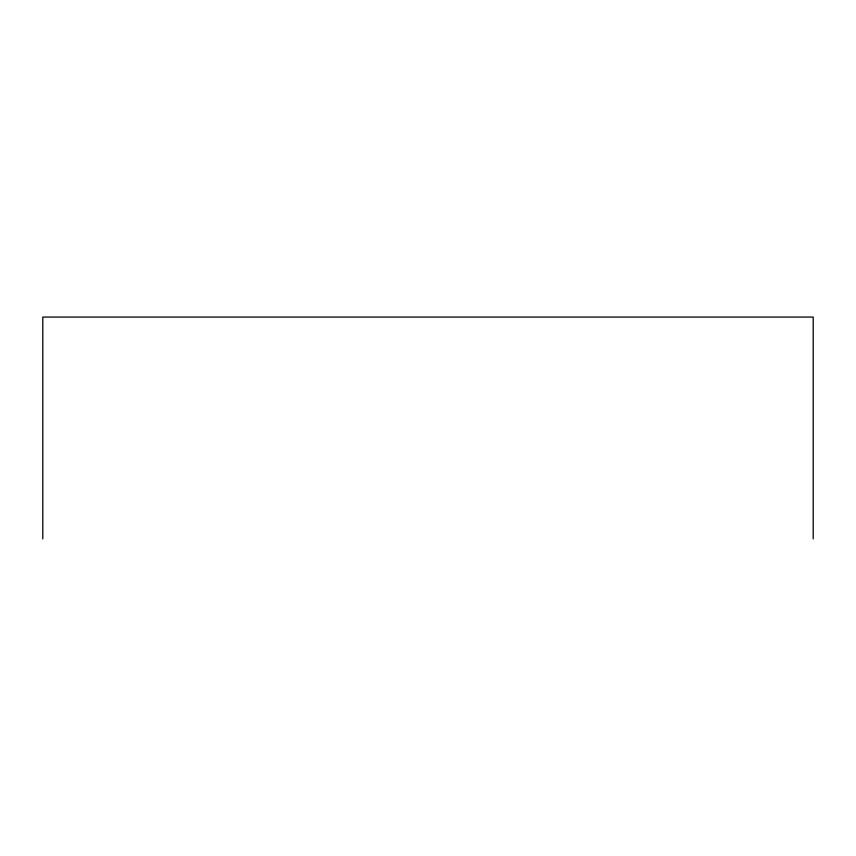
<?xml version="1.0" encoding="UTF-8"?>
<svg xmlns="http://www.w3.org/2000/svg" width="856" height="856" viewBox="0 0 856 856"><rect width="100%" height="100%" fill="white"/><g stroke="black" fill="none" stroke-linecap="round" stroke-linejoin="round"><path stroke-width="1.28" d="M813.2 538.927L813.2 317.073L42.8 317.073L42.8 538.927"/></g></svg>
